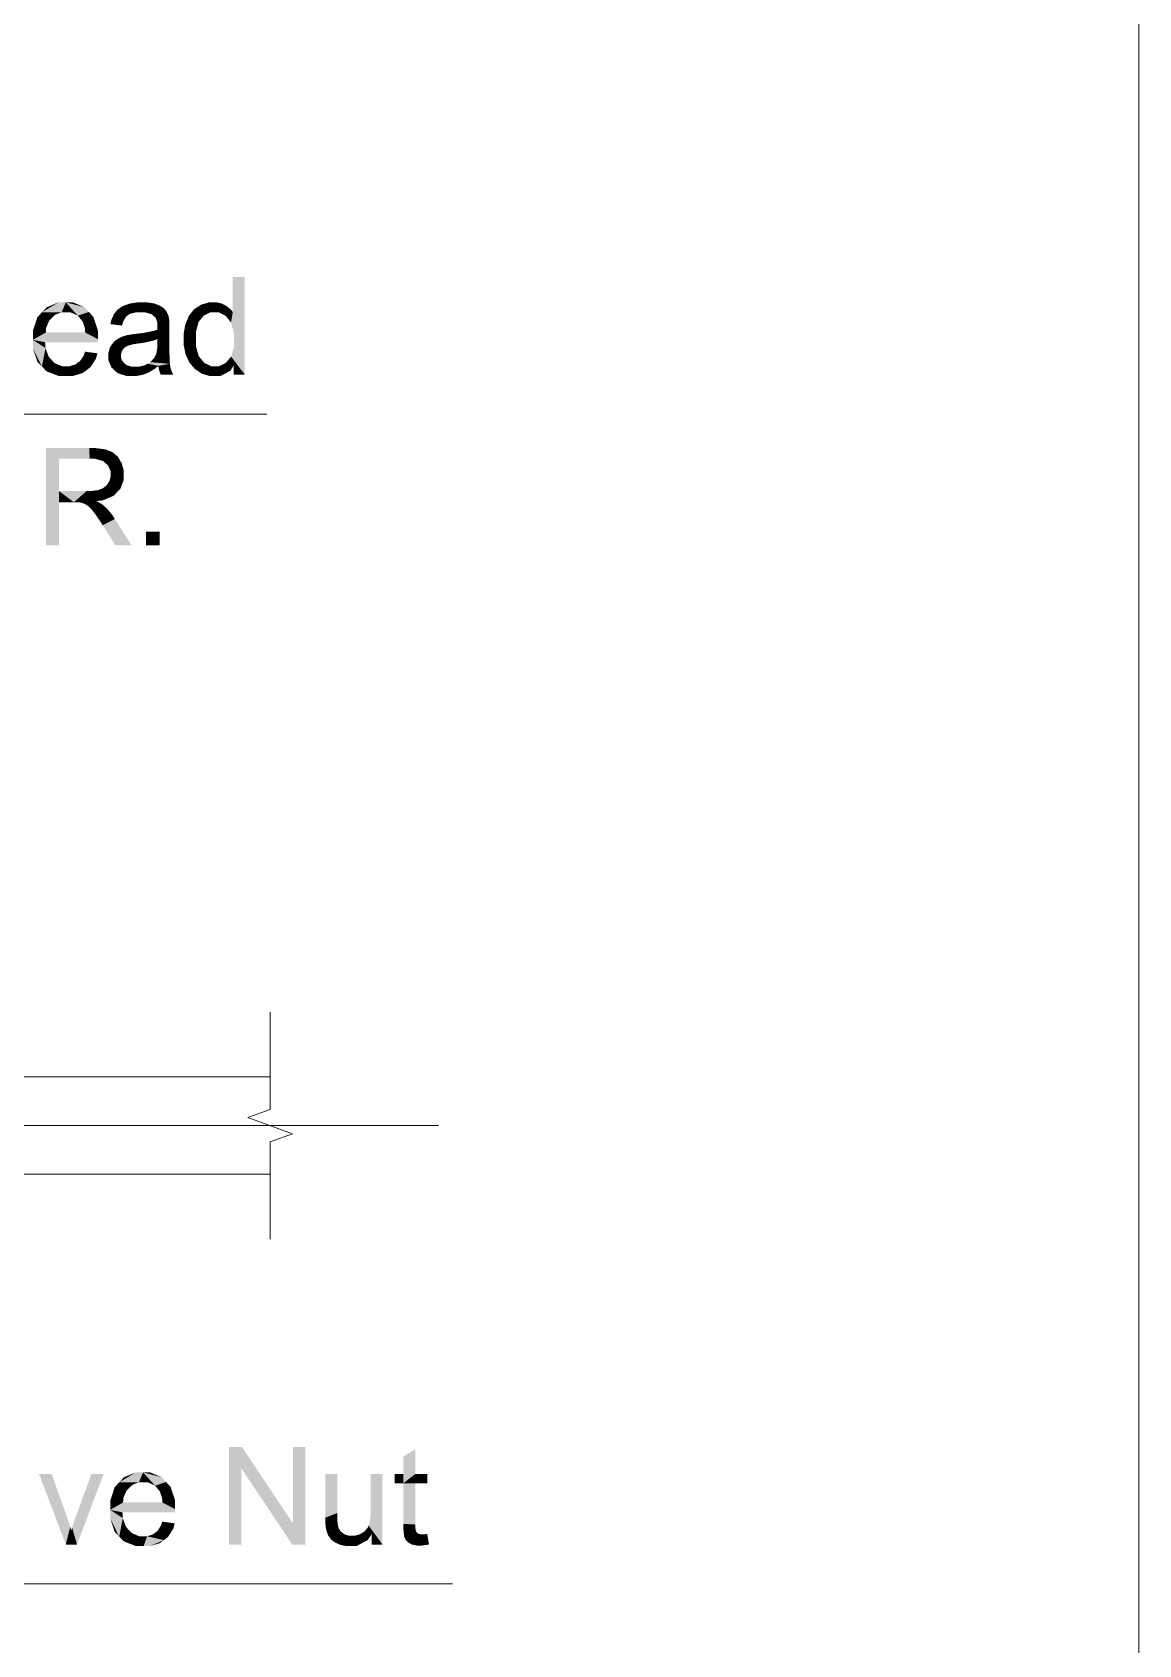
# Model space of a CAD drawing. Header units: millimetres. Extents: x 2 to 579, y 1 to 405.
# Drawn here: x 244.77 to 260.11, y 81.65 to 104.01 of the extents above; entities that cross this region are included whole.
import ezdxf

# ---------------------------------------------------------------- set-up
doc = ezdxf.new("R2010")
doc.units = ezdxf.units.MM
doc.linetypes.add('XKITLINE00', pattern=[0])
doc.layers.add('LinkedObject', color=7, linetype='Continuous', lineweight=0)

# ---------------------------------------------------------------- blocks, each defined once
blk = doc.blocks.new('*A4')
at = {"layer": 'LinkedObject'}
for points in [[(247.715, 100.609), (247.549, 100.125), (247.549, 100.609)], [(247.715, 100.609), (247.564, 99.834), (247.549, 100.125)], [(247.564, 99.834), (247.715, 100.609), (247.715, 99.259)], [(245.132, 100.26), (244.904, 100.123), (244.968, 100.191)], [(245.234, 100.26), (244.904, 100.123), (245.132, 100.26)], [(245.178, 100.123), (244.904, 100.123), (245.234, 100.26)], [(245.178, 100.123), (245.234, 100.26), (245.235, 100.123)], [(245.234, 100.26), (245.298, 100.123), (245.235, 100.123)], [(245.492, 100.193), (245.234, 100.26), (245.332, 100.26)], [(245.554, 100.126), (245.234, 100.26), (245.492, 100.193)], [(245.4, 100.075), (245.234, 100.26), (245.554, 100.126)], [(245.298, 100.123), (245.234, 100.26), (245.4, 100.075)], [(246.023, 100.208), (246.124, 100.101), (245.95, 100.158)], [(246.071, 100.225), (246.124, 100.101), (246.023, 100.208)], [(246.23, 100.26), (246.071, 100.225), (246.119, 100.242)], [(246.21, 100.122), (246.071, 100.225), (246.23, 100.26)], [(246.124, 100.101), (246.071, 100.225), (246.21, 100.122)], [(246.21, 100.122), (246.23, 100.26), (246.269, 100.122)], [(246.269, 100.122), (246.23, 100.26), (246.331, 100.122)], [(246.293, 100.26), (246.331, 100.122), (246.23, 100.26)], [(246.457, 100.245), (246.293, 100.26), (246.356, 100.26)], [(246.496, 100.23), (246.293, 100.26), (246.457, 100.245)], [(246.425, 100.094), (246.293, 100.26), (246.496, 100.23)], [(246.331, 100.122), (246.293, 100.26), (246.425, 100.094)], [(246.425, 100.094), (246.496, 100.23), (246.457, 100.066)], [(246.457, 100.066), (246.496, 100.23), (246.481, 100.045)], [(246.496, 100.23), (246.504, 99.974), (246.481, 100.045)], [(246.612, 100.156), (246.504, 99.974), (246.496, 100.23)], [(246.593, 100.178), (246.496, 100.23), (246.536, 100.215)], [(246.612, 100.156), (246.496, 100.23), (246.593, 100.178)], [(247.148, 100.077), (247.013, 100.164), (247.062, 100.196)], [(247.111, 100.228), (247.241, 100.122), (247.062, 100.196)], [(247.062, 100.196), (247.241, 100.122), (247.148, 100.077)], [(247.22, 100.26), (247.241, 100.122), (247.111, 100.228)], [(247.28, 100.26), (247.241, 100.122), (247.22, 100.26)], [(247.241, 100.122), (247.28, 100.26), (247.296, 100.122)], [(247.28, 100.26), (247.353, 100.122), (247.296, 100.122)], [(247.324, 100.26), (247.353, 100.122), (247.28, 100.26)], [(247.402, 100.241), (247.353, 100.122), (247.324, 100.26)], [(247.437, 100.222), (247.353, 100.122), (247.402, 100.241)], [(247.437, 100.222), (247.448, 100.075), (247.353, 100.122)], [(247.471, 100.203), (247.448, 100.075), (247.437, 100.222)], [(247.527, 100.155), (247.448, 100.075), (247.471, 100.203)], [(244.904, 100.123), (244.777, 99.864), (244.841, 100.055)], [(245.004, 100.009), (244.777, 99.864), (244.904, 100.123)], [(244.961, 99.906), (244.777, 99.864), (245.004, 100.009)], [(244.904, 100.123), (245.043, 100.047), (245.004, 100.009)], [(245.043, 100.047), (244.904, 100.123), (245.082, 100.085)], [(245.082, 100.085), (244.904, 100.123), (245.178, 100.123)], [(245.4, 100.075), (245.554, 100.126), (245.44, 100.027)], [(245.554, 100.126), (245.466, 99.997), (245.44, 100.027)], [(245.466, 99.997), (245.554, 100.126), (245.497, 99.904)], [(245.497, 99.904), (245.554, 100.126), (245.678, 99.871)], [(245.678, 99.871), (245.554, 100.126), (245.616, 100.059)], [(245.925, 100.126), (245.852, 99.958), (245.899, 100.094)], [(246.068, 100.061), (245.852, 99.958), (245.925, 100.126)], [(245.899, 100.094), (245.852, 99.958), (245.863, 100.01)], [(246.027, 99.989), (245.852, 99.958), (246.068, 100.061)], [(245.852, 99.958), (246.027, 99.989), (246.014, 99.937)], [(245.95, 100.158), (246.124, 100.101), (245.925, 100.126)], [(246.068, 100.061), (245.925, 100.126), (246.096, 100.081)], [(246.096, 100.081), (245.925, 100.126), (246.124, 100.101)], [(246.504, 99.897), (246.667, 100.022), (246.503, 99.88)], [(246.503, 99.88), (246.667, 100.022), (246.504, 99.751)], [(246.63, 100.134), (246.504, 99.974), (246.612, 100.156)], [(246.656, 100.077), (246.504, 99.974), (246.63, 100.134)], [(246.663, 100.043), (246.504, 99.974), (246.656, 100.077)], [(246.504, 99.974), (246.663, 100.043), (246.667, 100.022)], [(246.504, 99.974), (246.667, 100.022), (246.504, 99.923)], [(246.504, 99.923), (246.667, 100.022), (246.504, 99.919)], [(246.504, 99.919), (246.667, 100.022), (246.504, 99.897)], [(246.671, 99.945), (246.504, 99.751), (246.667, 100.022)], [(246.916, 100.013), (246.867, 99.748), (246.891, 99.954)], [(247.074, 99.987), (246.867, 99.748), (246.916, 100.013)], [(247.037, 99.844), (246.867, 99.748), (247.074, 99.987)], [(246.891, 99.954), (246.867, 99.748), (246.867, 99.821)], [(246.94, 100.073), (247.111, 100.032), (246.916, 100.013)], [(246.916, 100.013), (247.111, 100.032), (247.074, 99.987)], [(247.013, 100.164), (247.111, 100.032), (246.94, 100.073)], [(247.111, 100.032), (247.013, 100.164), (247.148, 100.077)], [(247.549, 100.125), (247.448, 100.075), (247.527, 100.155)], [(247.448, 100.075), (247.549, 100.125), (247.486, 100.028)], [(247.486, 100.028), (247.549, 100.125), (247.525, 99.981)], [(247.549, 100.125), (247.564, 99.834), (247.525, 99.981)], [(244.777, 99.864), (244.961, 99.906), (244.957, 99.842)], [(244.957, 99.842), (244.777, 99.74), (244.777, 99.864)], [(244.957, 99.842), (245.678, 99.75), (244.777, 99.74)], [(245.678, 99.743), (244.777, 99.74), (245.678, 99.75)], [(245.677, 99.721), (244.777, 99.74), (245.678, 99.743)], [(244.777, 99.74), (244.903, 99.37), (244.777, 99.621)], [(244.952, 99.626), (244.903, 99.37), (244.777, 99.74)], [(244.952, 99.626), (244.777, 99.74), (244.947, 99.706)], [(245.677, 99.706), (244.777, 99.74), (245.677, 99.721)], [(244.947, 99.706), (244.777, 99.74), (245.677, 99.706)], [(245.502, 99.842), (245.678, 99.75), (244.957, 99.842)], [(245.497, 99.904), (245.678, 99.871), (245.502, 99.842)], [(245.678, 99.75), (245.502, 99.842), (245.678, 99.871)], [(245.915, 99.726), (246.023, 99.601), (245.873, 99.678)], [(246.035, 99.619), (245.915, 99.726), (245.942, 99.744)], [(246.023, 99.601), (245.915, 99.726), (246.035, 99.619)], [(245.968, 99.762), (246.068, 99.646), (245.942, 99.744)], [(245.942, 99.744), (246.068, 99.646), (246.035, 99.619)], [(246.028, 99.789), (246.068, 99.646), (245.968, 99.762)], [(246.061, 99.798), (246.068, 99.646), (246.028, 99.789)], [(246.085, 99.805), (246.11, 99.664), (246.061, 99.798)], [(246.068, 99.646), (246.061, 99.798), (246.089, 99.655)], [(246.089, 99.655), (246.061, 99.798), (246.11, 99.664)], [(246.159, 99.817), (246.182, 99.681), (246.085, 99.805)], [(246.085, 99.805), (246.182, 99.681), (246.11, 99.664)], [(246.208, 99.823), (246.233, 99.688), (246.159, 99.817)], [(246.159, 99.817), (246.233, 99.688), (246.182, 99.681)], [(246.308, 99.835), (246.324, 99.701), (246.208, 99.823)], [(246.208, 99.823), (246.324, 99.701), (246.233, 99.688)], [(246.456, 99.864), (246.504, 99.751), (246.308, 99.835)], [(246.308, 99.835), (246.504, 99.751), (246.324, 99.701)], [(246.324, 99.701), (246.504, 99.751), (246.459, 99.732)], [(246.503, 99.88), (246.504, 99.751), (246.456, 99.864)], [(246.671, 99.89), (246.503, 99.69), (246.504, 99.751)], [(246.671, 99.669), (246.503, 99.69), (246.671, 99.89)], [(246.671, 99.89), (246.504, 99.751), (246.671, 99.945)], [(246.867, 99.748), (247.037, 99.844), (247.037, 99.747)], [(246.867, 99.748), (247.037, 99.654), (246.867, 99.673)], [(247.037, 99.654), (246.867, 99.748), (247.037, 99.747)], [(247.564, 99.834), (247.715, 99.259), (247.564, 99.734)], [(247.564, 99.734), (247.715, 99.259), (247.564, 99.643)], [(244.777, 99.621), (244.903, 99.37), (244.84, 99.436)], [(244.998, 99.502), (244.903, 99.37), (244.952, 99.626)], [(244.903, 99.37), (244.998, 99.502), (244.966, 99.304)], [(245.039, 99.459), (244.966, 99.304), (244.998, 99.502)], [(245.431, 99.446), (245.672, 99.553), (245.577, 99.362)], [(245.482, 99.522), (245.672, 99.553), (245.431, 99.446)], [(245.672, 99.553), (245.482, 99.522), (245.5, 99.575)], [(245.577, 99.362), (245.672, 99.553), (245.652, 99.478)], [(245.856, 99.649), (245.824, 99.517), (245.84, 99.619)], [(246.012, 99.583), (245.824, 99.517), (245.856, 99.649)], [(245.84, 99.619), (245.824, 99.517), (245.824, 99.553)], [(246, 99.544), (245.824, 99.517), (246.012, 99.583)], [(245.824, 99.517), (246, 99.544), (246, 99.522)], [(246, 99.489), (245.824, 99.517), (246, 99.522)], [(245.824, 99.517), (246, 99.489), (245.824, 99.456)], [(245.873, 99.678), (246.023, 99.601), (245.856, 99.649)], [(245.856, 99.649), (246.023, 99.601), (246.012, 99.583)], [(246.404, 99.43), (246.671, 99.554), (246.677, 99.407)], [(246.459, 99.487), (246.671, 99.554), (246.404, 99.43)], [(246.476, 99.524), (246.671, 99.554), (246.459, 99.487)], [(246.671, 99.554), (246.476, 99.524), (246.49, 99.552)], [(246.49, 99.552), (246.671, 99.669), (246.671, 99.554)], [(246.503, 99.635), (246.671, 99.669), (246.49, 99.552)], [(246.671, 99.669), (246.503, 99.635), (246.503, 99.69)], [(246.867, 99.673), (247.037, 99.654), (246.894, 99.54)], [(246.894, 99.54), (247.037, 99.654), (246.921, 99.482)], [(246.921, 99.482), (247.037, 99.654), (247.077, 99.513)], [(247.077, 99.513), (247.024, 99.334), (246.921, 99.482)], [(247.116, 99.467), (247.024, 99.334), (247.077, 99.513)], [(247.526, 99.507), (247.561, 99.383), (247.488, 99.463)], [(247.564, 99.643), (247.715, 99.259), (247.526, 99.507)], [(247.526, 99.507), (247.715, 99.259), (247.561, 99.383)], [(245.079, 99.417), (244.966, 99.304), (245.039, 99.459)], [(245.079, 99.417), (245.243, 99.238), (244.966, 99.304)], [(244.966, 99.304), (245.243, 99.238), (245.136, 99.238)], [(245.182, 99.374), (245.243, 99.238), (245.079, 99.417)], [(245.243, 99.374), (245.243, 99.238), (245.182, 99.374)], [(245.288, 99.374), (245.522, 99.32), (245.243, 99.238)], [(245.288, 99.374), (245.243, 99.238), (245.243, 99.374)], [(245.243, 99.238), (245.522, 99.32), (245.328, 99.238)], [(245.366, 99.398), (245.522, 99.32), (245.288, 99.374)], [(245.328, 99.238), (245.522, 99.32), (245.468, 99.279)], [(245.398, 99.422), (245.577, 99.362), (245.366, 99.398)], [(245.522, 99.32), (245.366, 99.398), (245.577, 99.362)], [(245.431, 99.446), (245.577, 99.362), (245.398, 99.422)], [(245.824, 99.456), (246, 99.489), (245.867, 99.356)], [(245.867, 99.356), (246, 99.489), (245.91, 99.316)], [(245.91, 99.316), (246, 99.489), (246.025, 99.434)], [(246.025, 99.434), (245.953, 99.277), (245.91, 99.316)], [(246.051, 99.411), (245.953, 99.277), (246.025, 99.434)], [(246.076, 99.389), (245.953, 99.277), (246.051, 99.411)], [(245.953, 99.277), (246.076, 99.389), (246.077, 99.238)], [(246.157, 99.238), (246.076, 99.389), (246.149, 99.367)], [(246.077, 99.238), (246.076, 99.389), (246.157, 99.238)], [(246.149, 99.367), (246.206, 99.238), (246.157, 99.238)], [(246.197, 99.367), (246.206, 99.238), (246.149, 99.367)], [(246.245, 99.367), (246.206, 99.238), (246.197, 99.367)], [(246.206, 99.238), (246.245, 99.367), (246.297, 99.254)], [(246.34, 99.27), (246.245, 99.367), (246.33, 99.388)], [(246.297, 99.254), (246.245, 99.367), (246.34, 99.27)], [(246.517, 99.379), (246.33, 99.388), (246.367, 99.409)], [(246.471, 99.34), (246.33, 99.388), (246.517, 99.379)], [(246.382, 99.286), (246.33, 99.388), (246.471, 99.34)], [(246.34, 99.27), (246.33, 99.388), (246.382, 99.286)], [(246.404, 99.43), (246.677, 99.407), (246.367, 99.409)], [(246.677, 99.407), (246.517, 99.379), (246.367, 99.409)], [(246.517, 99.379), (246.677, 99.407), (246.521, 99.345)], [(246.521, 99.345), (246.677, 99.407), (246.682, 99.377)], [(246.682, 99.377), (246.538, 99.285), (246.521, 99.345)], [(246.687, 99.346), (246.538, 99.285), (246.682, 99.377)], [(246.687, 99.346), (246.551, 99.259), (246.538, 99.285)], [(246.708, 99.287), (246.551, 99.259), (246.687, 99.346)], [(246.551, 99.259), (246.708, 99.287), (246.724, 99.259)], [(246.921, 99.482), (247.024, 99.334), (246.948, 99.424)], [(247.024, 99.334), (247.116, 99.467), (247.073, 99.302)], [(247.073, 99.302), (247.116, 99.467), (247.156, 99.42)], [(247.156, 99.42), (247.288, 99.238), (247.073, 99.302)], [(247.073, 99.302), (247.288, 99.238), (247.122, 99.27)], [(247.249, 99.374), (247.288, 99.238), (247.156, 99.42)], [(247.288, 99.238), (247.249, 99.374), (247.303, 99.374)], [(247.288, 99.238), (247.561, 99.383), (247.378, 99.238)], [(247.358, 99.374), (247.561, 99.383), (247.288, 99.238)], [(247.358, 99.374), (247.288, 99.238), (247.303, 99.374)], [(247.45, 99.418), (247.561, 99.383), (247.358, 99.374)], [(247.378, 99.238), (247.561, 99.383), (247.515, 99.31)], [(247.561, 99.383), (247.45, 99.418), (247.488, 99.463)], [(247.561, 99.383), (247.715, 99.259), (247.561, 99.259)], [(247.122, 99.27), (247.288, 99.238), (247.229, 99.238)], [(245.139, 97.643), (244.961, 96.889), (244.961, 98.239)], [(244.961, 98.239), (245.139, 98.09), (245.139, 97.643)], [(245.565, 98.09), (244.961, 98.239), (245.558, 98.239)], [(245.139, 98.09), (244.961, 98.239), (245.565, 98.09)], [(245.558, 98.239), (245.64, 98.09), (245.565, 98.09)], [(245.785, 98.22), (245.558, 98.239), (245.648, 98.239)], [(245.832, 98.202), (245.558, 98.239), (245.785, 98.22)], [(245.75, 98.059), (245.558, 98.239), (245.832, 98.202)], [(245.64, 98.09), (245.558, 98.239), (245.75, 98.059)], [(245.832, 98.202), (245.785, 98.028), (245.75, 98.059)], [(245.879, 98.184), (245.785, 98.028), (245.832, 98.202)], [(245.785, 98.028), (245.879, 98.184), (245.82, 97.997)], [(245.82, 97.997), (245.879, 98.184), (245.982, 98.074)], [(245.982, 98.074), (245.879, 98.184), (245.954, 98.12)], [(245.982, 98.074), (245.854, 97.919), (245.82, 97.997)], [(246.01, 98.028), (245.854, 97.919), (245.982, 98.074)], [(246.038, 97.926), (245.854, 97.919), (246.01, 98.028)], [(245.945, 97.628), (245.748, 97.681), (245.8, 97.722)], [(245.818, 97.75), (245.945, 97.628), (245.8, 97.722)], [(245.836, 97.777), (245.945, 97.628), (245.818, 97.75)], [(245.836, 97.777), (246.038, 97.87), (245.945, 97.628)], [(245.854, 97.838), (246.038, 97.87), (245.836, 97.777)], [(246.038, 97.87), (245.854, 97.919), (246.038, 97.926)], [(245.854, 97.919), (246.038, 97.87), (245.854, 97.871)], [(246.038, 97.87), (245.854, 97.838), (245.854, 97.871)], [(245.945, 97.628), (246.038, 97.87), (245.991, 97.677)], [(245.991, 97.677), (246.038, 97.87), (246.038, 97.798)], [(245.139, 97.643), (245.139, 97.488), (244.961, 96.889)], [(245.346, 97.488), (245.139, 97.643), (245.522, 97.643)], [(245.139, 97.488), (245.139, 97.643), (245.346, 97.488)], [(245.346, 97.488), (245.522, 97.643), (245.38, 97.488)], [(245.38, 97.488), (245.522, 97.643), (245.43, 97.485)], [(245.43, 97.485), (245.522, 97.643), (245.445, 97.482)], [(245.445, 97.482), (245.522, 97.643), (245.466, 97.476)], [(245.466, 97.476), (245.522, 97.643), (245.506, 97.459)], [(245.506, 97.459), (245.522, 97.643), (245.583, 97.643)], [(245.506, 97.459), (245.583, 97.643), (245.526, 97.446)], [(245.583, 97.643), (245.658, 97.503), (245.526, 97.446)], [(245.526, 97.446), (245.658, 97.503), (245.546, 97.433)], [(245.658, 97.503), (245.592, 97.388), (245.546, 97.433)], [(245.679, 97.656), (245.658, 97.503), (245.583, 97.643)], [(245.694, 97.486), (245.592, 97.388), (245.658, 97.503)], [(245.658, 97.503), (245.679, 97.656), (245.755, 97.516)], [(245.713, 97.669), (245.945, 97.628), (245.679, 97.656)], [(245.899, 97.579), (245.679, 97.656), (245.945, 97.628)], [(245.755, 97.516), (245.679, 97.656), (245.899, 97.579)], [(245.748, 97.681), (245.945, 97.628), (245.713, 97.669)], [(244.961, 96.889), (245.139, 97.488), (245.139, 96.889)], [(245.592, 97.388), (245.694, 97.486), (245.617, 97.355)], [(245.617, 97.355), (245.694, 97.486), (245.642, 97.323)], [(245.642, 97.323), (245.694, 97.486), (245.766, 97.436)], [(245.766, 97.436), (245.706, 97.23), (245.642, 97.323)], [(245.766, 97.436), (245.694, 97.486), (245.747, 97.452)], [(245.805, 97.4), (245.706, 97.23), (245.766, 97.436)], [(245.879, 97.31), (245.706, 97.23), (245.805, 97.4)], [(245.706, 97.23), (245.879, 97.31), (245.746, 97.169)], [(245.746, 97.169), (245.879, 97.31), (245.914, 97.256)], [(245.746, 97.169), (245.914, 97.256), (245.924, 96.889)], [(245.924, 96.889), (245.914, 97.256), (246.147, 96.889)], [(246.533, 97.078), (246.344, 96.889), (246.344, 97.078)], [(246.533, 96.889), (246.344, 96.889), (246.533, 97.078)], [(247.495, 84.385), (247.666, 84.094), (247.495, 83.035)], [(247.666, 84.094), (247.495, 84.385), (247.678, 84.385)], [(247.666, 84.094), (247.678, 84.385), (248.374, 83.035)], [(248.374, 83.035), (247.678, 84.385), (248.386, 83.325)], [(248.557, 84.385), (248.386, 83.325), (248.386, 84.385)], [(248.557, 83.035), (248.386, 83.325), (248.557, 84.385)], [(250.081, 84.355), (249.915, 84.013), (249.915, 84.255)], [(249.915, 84.013), (250.081, 84.355), (249.915, 83.885)], [(250.081, 84.013), (249.915, 83.885), (250.081, 84.355)], [(247.495, 83.035), (247.666, 84.094), (247.666, 83.035)], [(245.037, 84.013), (245.234, 83.035), (244.862, 84.013)], [(245.247, 83.427), (245.234, 83.035), (245.037, 84.013)], [(245.758, 84.013), (245.371, 83.416), (245.588, 84.013)], [(245.389, 83.035), (245.371, 83.416), (245.758, 84.013)], [(245.976, 83.899), (245.849, 83.639), (245.912, 83.831)], [(246.076, 83.784), (245.849, 83.639), (245.976, 83.899)], [(246.204, 84.035), (245.976, 83.899), (246.039, 83.967)], [(246.305, 84.035), (245.976, 83.899), (246.204, 84.035)], [(246.249, 83.899), (245.976, 83.899), (246.305, 84.035)], [(245.976, 83.899), (246.114, 83.822), (246.076, 83.784)], [(246.114, 83.822), (245.976, 83.899), (246.153, 83.86)], [(246.153, 83.86), (245.976, 83.899), (246.249, 83.899)], [(246.249, 83.899), (246.305, 84.035), (246.306, 83.899)], [(246.305, 84.035), (246.369, 83.899), (246.306, 83.899)], [(246.563, 83.968), (246.305, 84.035), (246.403, 84.035)], [(246.625, 83.901), (246.305, 84.035), (246.563, 83.968)], [(246.472, 83.851), (246.305, 84.035), (246.625, 83.901)], [(246.369, 83.899), (246.305, 84.035), (246.472, 83.851)], [(246.472, 83.851), (246.625, 83.901), (246.511, 83.803)], [(246.625, 83.901), (246.537, 83.772), (246.511, 83.803)], [(246.537, 83.772), (246.625, 83.901), (246.568, 83.68)], [(246.568, 83.68), (246.625, 83.901), (246.749, 83.647)], [(246.749, 83.647), (246.625, 83.901), (246.687, 83.835)], [(248.998, 84.013), (248.832, 83.407), (248.832, 84.013)], [(248.998, 83.471), (248.832, 83.407), (248.998, 84.013)], [(249.625, 84.013), (249.459, 83.489), (249.459, 84.013)], [(249.625, 83.035), (249.459, 83.489), (249.625, 84.013)], [(249.792, 84.013), (249.915, 83.885), (249.792, 83.885)], [(249.915, 84.013), (249.915, 83.885), (249.792, 84.013)], [(250.081, 83.885), (249.915, 83.885), (250.081, 84.013)], [(249.915, 83.321), (250.081, 83.885), (250.081, 83.312)], [(249.915, 83.885), (250.081, 83.885), (249.915, 83.321)], [(250.246, 83.885), (250.081, 84.013), (250.246, 84.013)], [(250.081, 83.885), (250.081, 84.013), (250.246, 83.885)], [(246.033, 83.682), (245.849, 83.639), (246.076, 83.784)], [(245.849, 83.639), (246.033, 83.682), (246.028, 83.618)], [(246.028, 83.618), (245.849, 83.516), (245.849, 83.639)], [(246.568, 83.68), (246.749, 83.647), (246.574, 83.618)], [(246.749, 83.526), (246.574, 83.618), (246.749, 83.647)], [(245.264, 83.38), (245.234, 83.035), (245.247, 83.427)], [(245.371, 83.416), (245.389, 83.035), (245.351, 83.362)], [(246.028, 83.618), (246.749, 83.526), (245.849, 83.516)], [(246.749, 83.518), (245.849, 83.516), (246.749, 83.526)], [(246.749, 83.496), (245.849, 83.516), (246.749, 83.518)], [(245.849, 83.516), (245.974, 83.145), (245.849, 83.396)], [(246.024, 83.401), (245.974, 83.145), (245.849, 83.516)], [(246.024, 83.401), (245.849, 83.516), (246.019, 83.481)], [(246.748, 83.481), (245.849, 83.516), (246.749, 83.496)], [(246.019, 83.481), (245.849, 83.516), (246.748, 83.481)], [(246.574, 83.618), (246.749, 83.526), (246.028, 83.618)], [(248.832, 83.407), (248.998, 83.471), (248.998, 83.406)], [(248.832, 83.407), (248.998, 83.406), (248.832, 83.354)], [(248.998, 83.406), (248.837, 83.277), (248.832, 83.354)], [(249.003, 83.319), (248.837, 83.277), (248.998, 83.406)], [(249.459, 83.427), (249.625, 83.035), (249.445, 83.331)], [(249.459, 83.489), (249.625, 83.035), (249.459, 83.427)], [(245.295, 83.281), (245.234, 83.035), (245.264, 83.38)], [(245.31, 83.23), (245.234, 83.035), (245.295, 83.281)], [(245.31, 83.23), (245.389, 83.035), (245.234, 83.035)], [(245.321, 83.269), (245.389, 83.035), (245.31, 83.23)], [(245.351, 83.362), (245.389, 83.035), (245.321, 83.269)], [(245.849, 83.396), (245.974, 83.145), (245.912, 83.211)], [(246.069, 83.278), (245.974, 83.145), (246.024, 83.401)], [(245.974, 83.145), (246.069, 83.278), (246.037, 83.079)], [(246.11, 83.235), (246.037, 83.079), (246.069, 83.278)], [(246.151, 83.192), (246.037, 83.079), (246.11, 83.235)], [(246.151, 83.192), (246.314, 83.013), (246.037, 83.079)], [(246.253, 83.149), (246.314, 83.013), (246.151, 83.192)], [(246.47, 83.197), (246.649, 83.137), (246.438, 83.173)], [(246.502, 83.221), (246.649, 83.137), (246.47, 83.197)], [(246.502, 83.221), (246.744, 83.329), (246.649, 83.137)], [(246.553, 83.298), (246.744, 83.329), (246.502, 83.221)], [(246.744, 83.329), (246.553, 83.298), (246.572, 83.351)], [(246.649, 83.137), (246.744, 83.329), (246.724, 83.254)], [(248.386, 83.325), (248.557, 83.035), (248.374, 83.035)], [(248.837, 83.277), (249.003, 83.319), (248.842, 83.253)], [(248.842, 83.253), (249.003, 83.319), (249.009, 83.296)], [(249.016, 83.263), (248.842, 83.253), (249.009, 83.296)], [(248.842, 83.253), (249.016, 83.263), (248.85, 83.216)], [(248.85, 83.216), (249.016, 83.263), (248.875, 83.155)], [(248.875, 83.155), (249.016, 83.263), (248.894, 83.13)], [(248.894, 83.13), (249.016, 83.263), (249.049, 83.212)], [(248.894, 83.13), (249.049, 83.212), (248.912, 83.104)], [(248.912, 83.104), (249.049, 83.212), (248.967, 83.063)], [(248.967, 83.063), (249.049, 83.212), (249.005, 83.046)], [(249.005, 83.046), (249.049, 83.212), (249.075, 83.193)], [(249.1, 83.175), (249.005, 83.046), (249.075, 83.193)], [(249.339, 83.194), (249.419, 83.096), (249.307, 83.175)], [(249.372, 83.213), (249.419, 83.096), (249.339, 83.194)], [(249.476, 83.179), (249.372, 83.213), (249.418, 83.265)], [(249.419, 83.096), (249.372, 83.213), (249.476, 83.179)], [(249.432, 83.298), (249.625, 83.035), (249.418, 83.265)], [(249.418, 83.265), (249.625, 83.035), (249.476, 83.179)], [(249.445, 83.331), (249.625, 83.035), (249.432, 83.298)], [(250.081, 83.312), (249.915, 83.246), (249.915, 83.321)], [(250.081, 83.276), (249.915, 83.246), (250.081, 83.312)], [(250.081, 83.276), (249.935, 83.125), (249.915, 83.246)], [(249.915, 83.246), (249.935, 83.125), (249.925, 83.148)], [(250.085, 83.231), (249.935, 83.125), (250.081, 83.276)], [(249.935, 83.125), (250.085, 83.231), (250.094, 83.211)], [(249.935, 83.125), (250.094, 83.211), (249.945, 83.102)], [(249.945, 83.102), (250.094, 83.211), (249.98, 83.064)], [(249.98, 83.064), (250.094, 83.211), (250.005, 83.05)], [(250.005, 83.05), (250.094, 83.211), (250.108, 83.194)], [(250.108, 83.194), (250.03, 83.035), (250.005, 83.05)], [(250.118, 83.188), (250.03, 83.035), (250.108, 83.194)], [(250.128, 83.182), (250.03, 83.035), (250.118, 83.188)], [(250.03, 83.035), (250.128, 83.182), (250.1, 83.021)], [(250.1, 83.021), (250.128, 83.182), (250.145, 83.021)], [(250.145, 83.021), (250.128, 83.182), (250.156, 83.176)], [(250.235, 83.029), (250.188, 83.176), (250.224, 83.179)], [(250.27, 83.036), (250.224, 83.179), (250.246, 83.182)], [(250.235, 83.029), (250.224, 83.179), (250.27, 83.036)], [(246.037, 83.079), (246.314, 83.013), (246.207, 83.013)], [(246.314, 83.149), (246.314, 83.013), (246.253, 83.149)], [(246.36, 83.149), (246.594, 83.096), (246.314, 83.013)], [(246.36, 83.149), (246.314, 83.013), (246.314, 83.149)], [(246.314, 83.013), (246.594, 83.096), (246.399, 83.013)], [(246.438, 83.173), (246.594, 83.096), (246.36, 83.149)], [(246.399, 83.013), (246.594, 83.096), (246.539, 83.054)], [(246.594, 83.096), (246.438, 83.173), (246.649, 83.137)], [(249.005, 83.046), (249.1, 83.175), (249.042, 83.03)], [(249.042, 83.03), (249.1, 83.175), (249.123, 83.013)], [(249.166, 83.013), (249.1, 83.175), (249.162, 83.156)], [(249.123, 83.013), (249.1, 83.175), (249.166, 83.013)], [(249.2, 83.156), (249.166, 83.013), (249.162, 83.156)], [(249.237, 83.156), (249.419, 83.096), (249.166, 83.013)], [(249.237, 83.156), (249.166, 83.013), (249.2, 83.156)], [(249.166, 83.013), (249.419, 83.096), (249.264, 83.013)], [(249.307, 83.175), (249.419, 83.096), (249.237, 83.156)], [(249.476, 83.179), (249.625, 83.035), (249.476, 83.035)], [(250.156, 83.176), (250.173, 83.021), (250.145, 83.021)], [(250.174, 83.176), (250.173, 83.021), (250.156, 83.176)], [(250.174, 83.176), (250.235, 83.029), (250.173, 83.021)], [(250.188, 83.176), (250.235, 83.029), (250.174, 83.176)]]:
    blk.add_hatch(color=7, dxfattribs=at).paths.add_polyline_path(points, flags=17)
at = {"layer": 'LinkedObject', "color": 2, "linetype": 'XKITLINE00', "lineweight": 0}
blk.add_line((260.112, 138.473), (260.112, 66.981), dxfattribs=at)
at = {"layer": 'LinkedObject', "color": 6, "linetype": 'XKITLINE00', "lineweight": 0}
for p, q in [((248.022, 98.707), (235.611, 98.707)), ((237.228, 88.845), (250.401, 88.845))]:
    blk.add_line(p, q, dxfattribs=at)
at = {"layer": 'LinkedObject', "color": 7, "linetype": 'XKITLINE00', "lineweight": 0}
for p, q in [((248.069, 90.418), (248.069, 89.068)), ((218.935, 89.52), (248.069, 89.52)), ((248.069, 89.068), (247.76, 88.956)), ((247.76, 88.956), (248.378, 88.731)), ((248.378, 88.731), (248.069, 88.618)), ((248.069, 88.618), (248.069, 87.268)), ((248.069, 88.17), (218.935, 88.17))]:
    blk.add_line(p, q, dxfattribs=at)
at = {"layer": 'LinkedObject', "color": 1, "linetype": 'XKITLINE00', "lineweight": 0}
blk.add_line((240.122, 82.489), (250.596, 82.489), dxfattribs=at)

msp = doc.modelspace()

# ---------------------------------------------------------------- block references
at = {"lineweight": 0}
msp.add_blockref('*A4', (0, 0), dxfattribs=at)

doc.saveas('drawing.dxf')
